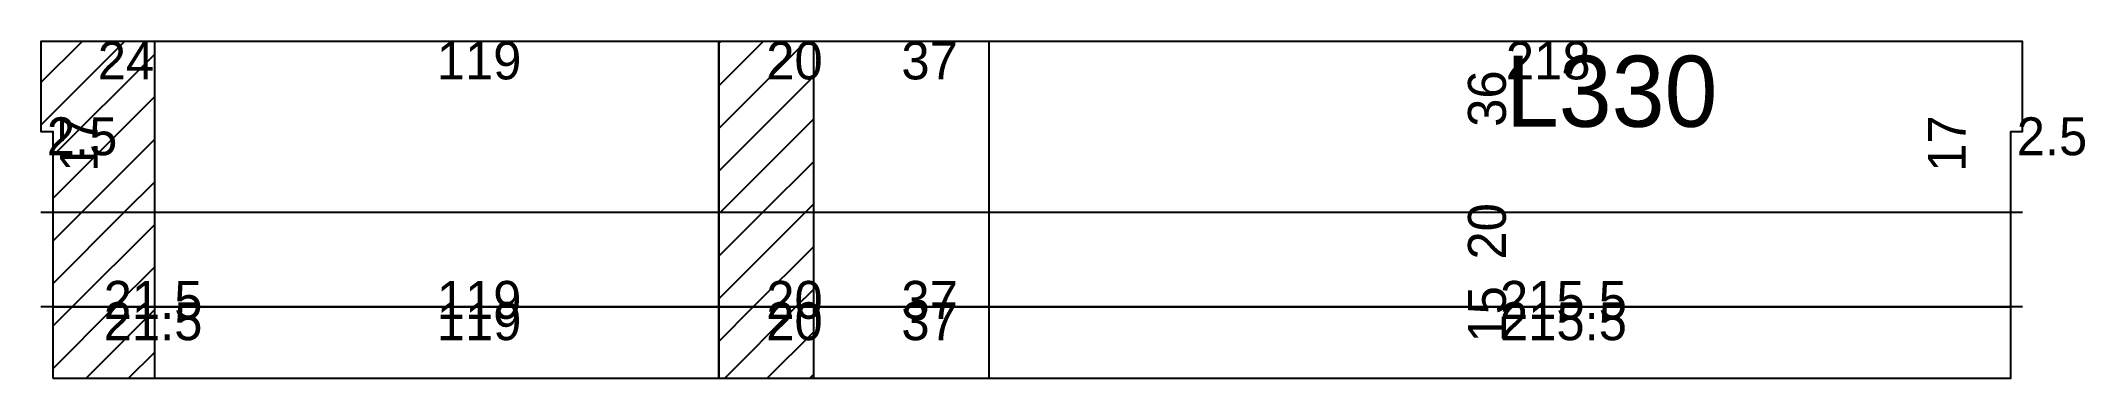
# Model space of a CAD drawing. Extents: x 4478 to 4909, y 1578 to 1649.
import ezdxf

# ---------------------------------------------------------------- set-up
doc = ezdxf.new("R2010")
doc.units = 0
for name, color, linetype in [('3', 3, 'Continuous'), ('4', 4, 'Continuous'), ('9', 9, 'Continuous'), ('Painéis', 200, 'Continuous'), ('REAPROVEITAMENTO', 251, 'Continuous')]:
    doc.layers.add(name, color=color, linetype=linetype)

msp = doc.modelspace()

# ---------------------------------------------------------------- hatches: boundary and pattern name
at = {"layer": 'REAPROVEITAMENTO'}
h = msp.add_hatch(dxfattribs=at)
h.set_pattern_fill('ANSI31', scale=2)
h.paths.add_polyline_path([(4480.57, 1613), (4502.07, 1613), (4502.07, 1649), (4478.07, 1649), (4478.07, 1630), (4480.57, 1630)])
h = msp.add_hatch(dxfattribs=at)
h.set_pattern_fill('ANSI31', scale=2)
h.paths.add_polyline_path([(4621.07, 1613), (4641.07, 1613), (4641.07, 1649), (4621.07, 1649)])
h = msp.add_hatch(dxfattribs=at)
h.set_pattern_fill('ANSI31', scale=2)
h.paths.add_polyline_path([(4480.57, 1613), (4480.57, 1593), (4502.07, 1593), (4502.07, 1613)])
h = msp.add_hatch(dxfattribs=at)
h.set_pattern_fill('ANSI31', scale=2)
h.paths.add_polyline_path([(4621.07, 1613), (4621.07, 1593), (4641.07, 1593), (4641.07, 1613)])
h = msp.add_hatch(dxfattribs=at)
h.set_pattern_fill('ANSI31', scale=2)
h.paths.add_polyline_path([(4480.57, 1593), (4480.57, 1578), (4502.07, 1578), (4502.07, 1593)])
h = msp.add_hatch(dxfattribs=at)
h.set_pattern_fill('ANSI31', scale=2)
h.paths.add_polyline_path([(4621.07, 1593), (4621.07, 1578), (4641.07, 1578), (4641.07, 1593)])

# ---------------------------------------------------------------- linework, layer by layer
at = {"layer": '3'}
for p, q in [((4896.07, 1649), (4478.07, 1649)), ((4478.07, 1649), (4478.07, 1630)), ((4502.07, 1578), (4502.07, 1649)), ((4621.07, 1578), (4621.07, 1649)), ((4678.07, 1578), (4678.07, 1649)), ((4896.07, 1630), (4896.07, 1649)), ((4478.07, 1630), (4480.57, 1630)), ((4480.57, 1630), (4480.57, 1578)), ((4893.57, 1578), (4893.57, 1630)), ((4893.57, 1630), (4896.07, 1630)), ((4480.57, 1593), (4893.57, 1593)), ((4480.57, 1578), (4893.57, 1578))]:
    msp.add_line(p, q, dxfattribs=at)
at = {"layer": '3', "lineweight": 25}
msp.add_lwpolyline([(4480.57, 1578), (4893.57, 1578), (4893.57, 1630), (4896.07, 1630), (4896.07, 1649), (4478.07, 1649), (4478.07, 1630), (4480.57, 1630)], close=True, dxfattribs=at)
at = {"layer": '3'}
for points in [[(4621.07, 1649), (4621.07, 1578)], [(4641.07, 1578), (4641.07, 1649)], [(4478.07, 1613), (4896.07, 1613)], [(4896.07, 1593), (4478.07, 1593)]]:
    msp.add_lwpolyline(points, dxfattribs=at)
at = {"layer": '9'}
msp.add_solid([(4641.07, 1578), (4641.07, 1649), (4641.07, 1578)], dxfattribs=at)
at = {"layer": 'Painéis', "lineweight": 18}
for p, q in [((4502.07, 1578), (4502.07, 1649)), ((4621.07, 1578), (4621.07, 1649)), ((4641.07, 1578), (4641.07, 1649)), ((4678.07, 1578), (4678.07, 1649)), ((4480.57, 1613), (4893.57, 1613)), ((4480.57, 1593), (4893.57, 1593))]:
    msp.add_line(p, q, dxfattribs=at)

# ---------------------------------------------------------------- texts
at = {"layer": '4'}
msp.add_text('L330', height=15, dxfattribs=at).set_placement((4787.07, 1631))
at = {"layer": 'Painéis'}
for s, p in [('24', (4490.07, 1641)), ('119', (4561.57, 1641)), ('20', (4631.07, 1641)), ('37', (4659.57, 1641)), ('218', (4787.07, 1641)), ('2.5', (4479.32, 1625)), ('2.5', (4894.82, 1625)), ('21.5', (4491.32, 1590.5)), ('119', (4561.57, 1590.5)), ('20', (4631.07, 1590.5)), ('37', (4659.57, 1590.5)), ('215.5', (4785.82, 1590.5)), ('21.5', (4491.32, 1586)), ('119', (4561.57, 1586)), ('20', (4631.07, 1586)), ('37', (4659.57, 1586)), ('215.5', (4785.82, 1586))]:
    msp.add_text(s, height=8, dxfattribs=at).set_placement(p)
for s, p in [('36', (4787.07, 1631)), ('17', (4490.07, 1621.5)), ('17', (4884.07, 1621.5)), ('20', (4787.07, 1603)), ('15', (4787.07, 1585.5))]:
    msp.add_text(s, height=8, rotation=90, dxfattribs=at).set_placement(p)

doc.saveas('drawing.dxf')
